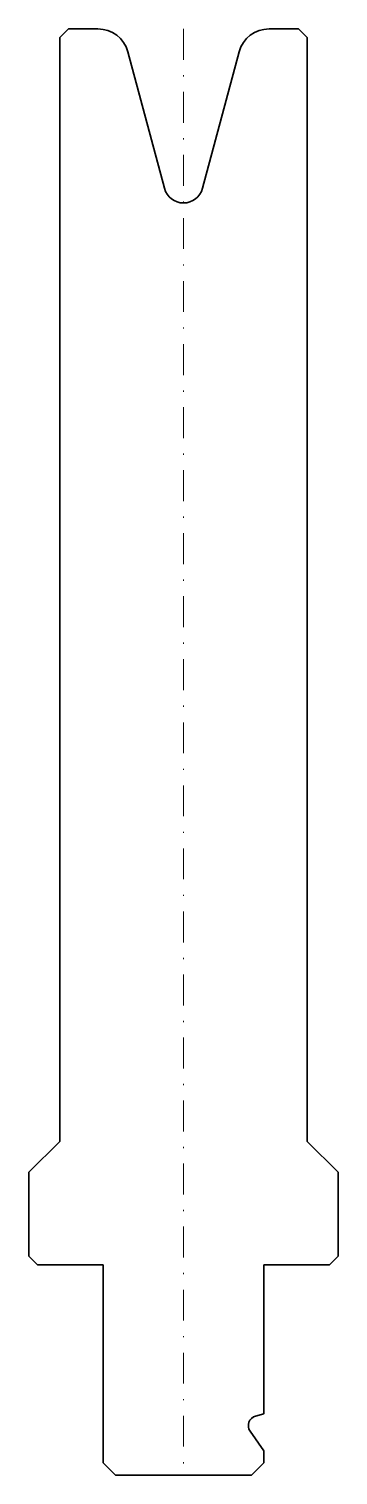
# Model space of a CAD drawing. Header units: millimetres. Extents: x -12 to 12, y -117 to 0.
import ezdxf

# ---------------------------------------------------------------- set-up
doc = ezdxf.new("R2010")
doc.units = ezdxf.units.MM
doc.header["$LTSCALE"] = 5
doc.linetypes.add('AUSGEZOGEN', pattern=[0])
doc.linetypes.add('DASHDOT', pattern=[1, 0.5, -0.25, 0, -0.25])
doc.layers.add('2', color=7, linetype='Continuous')
doc.layers.add('5', color=3, linetype='Continuous', true_color=0x00ff00)

msp = doc.modelspace()

# ---------------------------------------------------------------- linework, layer by layer
at = {"layer": '2', "color": 7, "linetype": 'AUSGEZOGEN', "lineweight": 35}
for p, q in [((-10, -0.7), (-9.3, 0)), ((-9.3, 0), (-6.92, 0)), ((6.92, 0), (9.3, 0)), ((9.3, 0), (10, -0.7)), ((-10, -90), (-10, -0.7)), ((10, -0.7), (10, -90)), ((-4.5, -1.85), (-1.55, -12.89)), ((1.55, -12.89), (4.5, -1.85)), ((-12.5, -92.5), (-10, -90)), ((10, -90), (12.5, -92.5)), ((-12.5, -99.3), (-12.5, -92.5)), ((12.5, -92.5), (12.5, -99.3)), ((-11.8, -100), (-12.5, -99.3)), ((12.5, -99.3), (11.8, -100)), ((-6.5, -100), (-11.8, -100)), ((-6.5, -116), (-6.5, -100)), ((11.8, -100), (6.5, -100)), ((6.5, -100), (6.5, -112.05)), ((6.5, -112.05), (5.83, -112.23)), ((5.38, -113.46), (6.5, -115.05)), ((6.5, -115.05), (6.5, -116)), ((-5.5, -117), (-6.5, -116)), ((5.5, -117), (-5.5, -117)), ((6.5, -116), (5.5, -117))]:
    msp.add_line(p, q, dxfattribs=at)
for centre, radius, start, end in [((-6.92, -2.5), 2.5, 15, 90), ((6.92, -2.5), 2.5, 90, 165), ((0, -12.48), 1.6, 195, 345), ((6.04, -113), 0.8, 105, 215)]:
    msp.add_arc(centre, radius, start, end, dxfattribs=at)
at = {"layer": '5', "color": 3, "linetype": 'DASHDOT', "lineweight": 18, "true_color": 0x00ff00}
msp.add_line((0, 0), (0, -117), dxfattribs=at)

doc.saveas('drawing.dxf')
